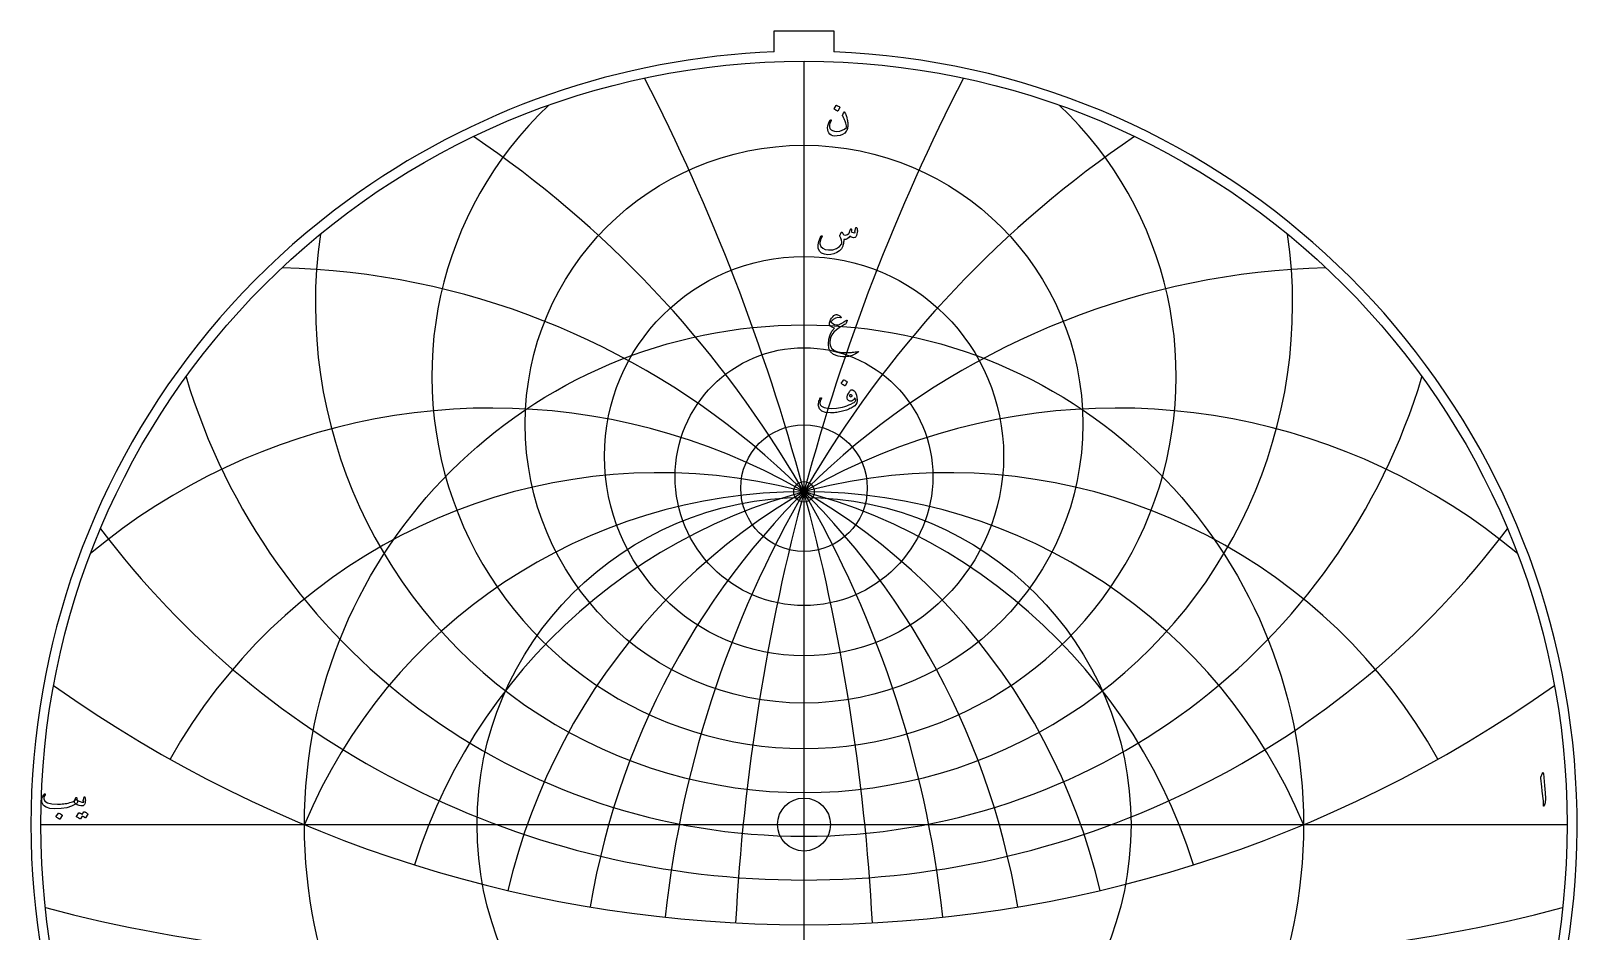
# Model space of a CAD drawing. Header units: millimetres. Extents: x -40.9 to 40.8, y -40.9 to 41.9.
# Drawn here: x -40.9 to 40.8, y -5.6 to 41.9 of the extents above; entities that cross this region are included whole.
import ezdxf

# ---------------------------------------------------------------- set-up
doc = ezdxf.new("R2010")
doc.units = ezdxf.units.MM
for name, color, linetype in [('CUT_INNER', 6, 'Continuous'), ('CUT_OUTER', 1, 'Continuous'), ('ENGRAVE', 7, 'Continuous'), ('ENGRAVE_FINE', 8, 'Continuous'), ('TEXT', 5, 'Continuous')]:
    doc.layers.add(name, color=color, linetype=linetype)

msp = doc.modelspace()

# ---------------------------------------------------------------- linework, layer by layer
at = {"layer": 'CUT_INNER'}
msp.add_circle((0, 0), 1.4, dxfattribs=at)
at = {"layer": 'CUT_OUTER'}
for points in [[(-1.575, 41.93), (1.575, 41.93), (1.575, 40.8195)], [(-1.575, 40.8195), (-1.575, 41.93)]]:
    msp.add_lwpolyline(points, dxfattribs=at)
for centre, radius, start, end in [((-0.0002, -0.0001), 40.85, 126.210603, 87.790069), ((-0.0008, 0.0016), 40.8482, 92.208545, 126.211308)]:
    msp.add_arc(centre, radius, start, end, dxfattribs=at)
at = {"layer": 'ENGRAVE'}
for points in [[(0, -40.325), (0, 40.325)], [(-40.325, 0), (40.325, 0)]]:
    msp.add_lwpolyline(points, dxfattribs=at)
for centre, radius in [((0, 0), 40.325), ((0, 21.1545), 14.736), ((0, 19.4643), 10.5468), ((0, 0), 26.3963), ((0, 18.3822), 6.8133), ((0, 17.7769), 3.3453), ((0, 17.582), 0.54), ((0, 0), 17.2788)]:
    msp.add_circle(centre, radius, dxfattribs=at)
for centre, radius, start, end in [((0, 23.6905), 19.667, 133.308274, 46.691726), ((0, 27.5112), 25.8196, 171.801476, 8.198524), ((0, 33.4862), 34.1006, 196.747137, 343.252863), ((0, -11.0238), 28.6058, 22.666667, 157.333333), ((0, -11.0238), 28.6058, 22.666667, 157.333333), ((0, 43.572), 46.5018, 216.93035, 323.06965), ((0, 63.2057), 68.4962, 234.630118, 305.369882), ((-19.597, 73.1369), 80.1861, 255.195978, 272.703358), ((19.597, 73.1369), 80.1861, 267.296642, 284.804022)]:
    msp.add_arc(centre, radius, start, end, dxfattribs=at)
at = {"layer": 'ENGRAVE_FINE'}
for centre, radius, start, end in [((-106.7581, -11.0238), 110.5242, 3.02296, 27.164204), ((-106.7581, -11.0238), 110.5242, 3.02296, 27.164204), ((106.7581, -11.0238), 110.5242, 152.835796, 176.97704), ((106.7581, -11.0238), 110.5242, 152.835796, 176.97704), ((-49.5466, -11.0238), 57.2115, 6.14808, 55.892342), ((-49.5466, -11.0238), 57.2115, 6.14808, 55.892342), ((49.5466, -11.0238), 57.2115, 124.107658, 173.85192), ((49.5466, -11.0238), 57.2115, 124.107658, 173.85192), ((-28.6058, -11.0238), 40.4546, 9.491473, 88.548033), ((-28.6058, -11.0238), 40.4546, 9.491473, 88.548033), ((28.6058, -11.0238), 40.4546, 91.451967, 170.508527), ((28.6058, -11.0238), 40.4546, 91.451967, 170.508527), ((-16.5155, -11.0238), 33.0311, 13.201285, 129.882553), ((-16.5155, -11.0238), 33.0311, 13.201285, 129.882553), ((16.5155, -11.0238), 33.0311, 50.117447, 166.798715), ((16.5155, -11.0238), 33.0311, 50.117447, 166.798715), ((-7.6649, -11.0238), 29.6149, 17.48619, 150.722944), ((-7.6649, -11.0238), 29.6149, 17.48619, 150.722944), ((7.6649, -11.0238), 29.6149, 29.277056, 162.51381), ((7.6649, -11.0238), 29.6149, 29.277056, 162.51381)]:
    msp.add_arc(centre, radius, start, end, dxfattribs=at)
at = {"layer": 'TEXT'}
for points in [[(2.1461, 37.6357), (2.1661, 37.5953), (2.1856, 37.5531), (2.2044, 37.5091), (2.2227, 37.4633), (2.2401, 37.4154), (2.2562, 37.3651), (2.2712, 37.3124), (2.285, 37.2573), (2.2968, 37.2024), (2.3059, 37.148), (2.3124, 37.094), (2.3161, 37.0405), (2.3172, 36.9873), (2.3155, 36.9342), (2.3112, 36.8813), (2.3041, 36.8286), (2.2925, 36.7732), (2.2766, 36.722), (2.2565, 36.675), (2.2323, 36.6322), (2.1498, 36.5347), (2.0413, 36.4603), (1.9067, 36.409), (1.7461, 36.3807), (1.6299, 36.3778), (1.5281, 36.3932), (1.4407, 36.4269), (1.3676, 36.4789), (1.3127, 36.5456), (1.2748, 36.6238), (1.254, 36.7133), (1.2503, 36.8142), (1.2639, 36.9211), (1.2928, 37.0238), (1.3369, 37.1223), (1.3964, 37.2166), (1.4058, 37.2273), (1.4149, 37.2333), (1.4238, 37.2345), (1.4323, 37.2309), (1.4402, 37.2235), (1.4425, 37.213), (1.439, 37.1995), (1.4299, 37.183), (1.3706, 37.0643), (1.3413, 36.9573), (1.3419, 36.8619), (1.3724, 36.7783), (1.4283, 36.7112), (1.5072, 36.6633), (1.6091, 36.6345), (1.7341, 36.625), (1.8851, 36.6398), (2.0197, 36.6795), (2.1378, 36.744), (2.2395, 36.8333), (2.2416, 36.8365), (2.2431, 36.8411), (2.244, 36.8473), (2.2443, 36.8549), (2.2408, 36.9149), (2.2281, 36.9848), (2.2061, 37.0646), (2.1748, 37.1543), (2.1571, 37.1994), (2.1401, 37.2414), (2.1236, 37.2803), (2.1077, 37.316), (2.0923, 37.3484), (2.0772, 37.3773), (2.0624, 37.4029), (2.0479, 37.425), (2.041, 37.4365), (2.0371, 37.4471), (2.0362, 37.4568), (2.0383, 37.4657), (2.1101, 37.6429), (2.1169, 37.6532), (2.1251, 37.6555), (2.1348, 37.6496), (2.1461, 37.6357)], [(1.703, 37.995), (1.706, 37.998), (1.7101, 37.9998), (1.7155, 38.0004), (1.7221, 37.9998), (1.7687, 37.9809), (1.8125, 37.9579), (1.8537, 37.9306), (1.8922, 37.8992), (1.8959, 37.8944), (1.8976, 37.8896), (1.8971, 37.8848), (1.8946, 37.88), (1.782, 37.698), (1.7778, 37.6937), (1.7724, 37.6926), (1.7658, 37.6949), (1.758, 37.7004), (1.7513, 37.7052), (1.7407, 37.7124), (1.7262, 37.722), (1.7077, 37.7339), (1.6851, 37.7483), (1.6581, 37.7651), (1.6265, 37.7842), (1.5904, 37.8058), (1.5856, 37.8094), (1.5832, 37.813), (1.5832, 37.8166), (1.5856, 37.8202)], [(2.7329, 31.524), (2.7371, 31.5345), (2.7425, 31.542), (2.749, 31.5465), (2.7568, 31.548), (2.7669, 31.5468), (2.7754, 31.5432), (2.7824, 31.5372), (2.788, 31.5288), (2.8016, 31.4989), (2.8113, 31.4617), (2.8172, 31.4174), (2.8191, 31.3659), (2.8139, 31.2818), (2.7981, 31.2019), (2.772, 31.1261), (2.7353, 31.0546), (2.7227, 31.0373), (2.7089, 31.024), (2.694, 31.0146), (2.6778, 31.0091), (2.6193, 31.0053), (2.5562, 31.0156), (2.4887, 31.04), (2.4167, 31.0785), (2.3561, 30.9954), (2.2844, 30.9402), (2.2016, 30.9128), (2.1077, 30.9132), (2.1047, 30.8627), (2.1003, 30.8141), (2.0945, 30.7675), (2.0874, 30.7228), (2.0789, 30.6798), (2.0691, 30.6381), (2.058, 30.5978), (2.0455, 30.5588), (2.0164, 30.4884), (1.9772, 30.4234), (1.9278, 30.3639), (1.8682, 30.3097), (1.7289, 30.2169), (1.5814, 30.1516), (1.4259, 30.1139), (1.2622, 30.1037), (1.078, 30.1287), (0.9323, 30.1941), (0.8253, 30.2999), (0.7569, 30.4462), (0.7476, 30.4989), (0.7461, 30.5612), (0.7524, 30.633), (0.7665, 30.7144), (0.7891, 30.8037), (0.8209, 30.8965), (0.8621, 30.9929), (0.9126, 31.0929), (0.9166, 31.0992), (0.9215, 31.1037), (0.9274, 31.1064), (0.9341, 31.1073), (0.9408, 31.1067), (0.9467, 31.1049), (0.9516, 31.1019), (0.9557, 31.0977), (0.9584, 31.0915), (0.9593, 31.0851), (0.9584, 31.0784), (0.9557, 31.0713), (0.8916, 30.9382), (0.8503, 30.8288), (0.8317, 30.743), (0.8359, 30.6809), (0.8964, 30.5439), (0.9916, 30.4444), (1.1215, 30.3823), (1.2862, 30.3576), (1.5164, 30.3722), (1.7113, 30.4306), (1.8709, 30.5327), (1.9952, 30.6785), (1.9947, 30.7746), (1.979, 30.8761), (1.948, 30.983), (1.9018, 31.0953), (1.8959, 31.1067), (1.8928, 31.1168), (1.8923, 31.1258), (1.8946, 31.1336), (1.9074, 31.1603), (1.9197, 31.1854), (1.9314, 31.2088), (1.9425, 31.2306), (1.953, 31.2504), (1.9628, 31.268), (1.9721, 31.2834), (1.9808, 31.2965), (1.9857, 31.302), (1.991, 31.3043), (1.9965, 31.3032), (2.0024, 31.2989), (2.0053, 31.2956), (2.0095, 31.2905), (2.0149, 31.2836), (2.0215, 31.2749), (2.029, 31.2644), (2.0371, 31.2522), (2.0458, 31.2381), (2.055, 31.2222), (2.0739, 31.1917), (2.0898, 31.1695), (2.1027, 31.1558), (2.1125, 31.1504), (2.1748, 31.1451), (2.2371, 31.1558), (2.2994, 31.1823), (2.3616, 31.2246), (2.3842, 31.2528), (2.4065, 31.2989), (2.4285, 31.3629), (2.4503, 31.445), (2.4523, 31.4528), (2.4562, 31.4593), (2.4619, 31.4647), (2.4694, 31.4689), (2.4764, 31.4716), (2.4832, 31.4725), (2.4896, 31.4716), (2.4958, 31.4689), (2.5049, 31.454), (2.5083, 31.4258), (2.5061, 31.3845), (2.4982, 31.33), (2.5465, 31.3004), (2.5982, 31.2809), (2.6531, 31.2716), (2.7113, 31.2725), (2.7106, 31.29), (2.7083, 31.3043), (2.7046, 31.3152), (2.6993, 31.3228), (2.6934, 31.33), (2.6898, 31.3372), (2.6886, 31.3444), (2.6898, 31.3516)], [(1.6551, 26.9384), (1.6926, 26.9486), (1.7335, 26.948), (1.7777, 26.9366), (1.8251, 26.9144), (1.8493, 26.9), (1.8715, 26.8854), (1.8918, 26.8706), (1.9101, 26.8558), (1.9265, 26.8409), (1.941, 26.8261), (1.9535, 26.8115), (1.964, 26.7971), (1.9711, 26.783), (1.9682, 26.7743), (1.9555, 26.771), (1.9329, 26.7731), (1.7896, 26.7827), (1.6569, 26.7516), (1.5345, 26.6797), (1.4227, 26.5671), (1.4196, 26.5598), (1.4197, 26.5522), (1.4232, 26.5442), (1.4299, 26.536), (1.5173, 26.4704), (1.6119, 26.427), (1.7137, 26.4058), (1.8227, 26.4067), (1.8423, 26.4106), (1.8676, 26.4198), (1.8986, 26.4345), (1.9353, 26.4546), (2.0021, 26.4953), (2.061, 26.5312), (2.1122, 26.5623), (2.1556, 26.5887), (2.1913, 26.6102), (2.2191, 26.627), (2.2392, 26.639), (2.2515, 26.6462), (2.269, 26.6517), (2.2784, 26.6468), (2.2797, 26.6314), (2.273, 26.6055), (2.2471, 26.5375), (2.2245, 26.4869), (2.2052, 26.4537), (2.1892, 26.4378), (2.1399, 26.4144), (2.0877, 26.3872), (2.0327, 26.3563), (1.9748, 26.3216), (1.9141, 26.2832), (1.8506, 26.2411), (1.7842, 26.1952), (1.7149, 26.1456), (1.576, 26.0224), (1.4706, 25.8779), (1.3988, 25.7122), (1.3605, 25.5252), (1.3587, 25.4234), (1.3748, 25.3288), (1.409, 25.2414), (1.461, 25.1612), (1.5911, 25.0537), (1.7826, 24.9803), (2.0354, 24.9411), (2.3497, 24.936), (2.3982, 24.939), (2.4505, 24.9432), (2.5066, 24.9486), (2.5664, 24.9552), (2.6298, 24.9631), (2.6967, 24.9726), (2.7669, 24.9835), (2.8407, 24.9959), (2.8534, 24.9973), (2.8628, 24.9965), (2.869, 24.9937), (2.8718, 24.9887), (2.86, 24.9645), (2.8125, 24.9276), (2.7294, 24.8782), (2.6107, 24.8163), (2.5386, 24.7823), (2.4754, 24.757), (2.4212, 24.7404), (2.376, 24.7324), (2.2077, 24.7199), (2.055, 24.7181), (1.9179, 24.7271), (1.7964, 24.7468), (1.567, 24.8323), (1.406, 24.969), (1.3131, 25.1568), (1.2886, 25.3959), (1.3158, 25.6469), (1.3784, 25.8683), (1.4763, 26.0601), (1.6095, 26.2222), (1.523, 26.2609), (1.4527, 26.3001), (1.3985, 26.3399), (1.3605, 26.3803), (1.3501, 26.3966), (1.3431, 26.4144), (1.3393, 26.4338), (1.3389, 26.4546), (1.3471, 26.5105), (1.3599, 26.5635), (1.3771, 26.6135), (1.3988, 26.6605), (1.4561, 26.7552), (1.5179, 26.833), (1.5842, 26.8941), (1.6551, 26.9384)], [(2.5113, 22.9729), (2.5591, 22.9763), (2.6065, 22.9579), (2.6537, 22.9177), (2.7005, 22.8555), (2.7423, 22.7747), (2.7742, 22.6783), (2.7962, 22.5663), (2.8083, 22.4388), (2.8097, 22.3925), (2.8065, 22.3496), (2.7989, 22.3099), (2.7868, 22.2735), (2.744, 22.2009), (2.6802, 22.1316), (2.5955, 22.0656), (2.4898, 22.0029), (2.4301, 21.9737), (2.3685, 21.9463), (2.305, 21.9204), (2.2395, 21.8963), (2.1719, 21.8737), (2.1021, 21.8529), (2.03, 21.8336), (1.9556, 21.816), (1.881, 21.8002), (1.808, 21.7864), (1.7367, 21.7745), (1.667, 21.7645), (1.5988, 21.7567), (1.532, 21.7511), (1.4665, 21.7477), (1.4024, 21.7466), (1.1349, 21.7683), (0.9383, 21.8382), (0.8127, 21.9563), (0.7581, 22.1226), (0.7564, 22.1612), (0.7587, 22.2052), (0.7648, 22.2546), (0.7748, 22.3094), (0.7912, 22.3696), (0.8138, 22.428), (0.8426, 22.4846), (0.8778, 22.5394), (0.8831, 22.5457), (0.8892, 22.5502), (0.8962, 22.5528), (0.9042, 22.5537), (0.9118, 22.5527), (0.9179, 22.5496), (0.9226, 22.5443), (0.9257, 22.537), (0.9272, 22.5289), (0.9269, 22.5214), (0.9248, 22.5145), (0.9209, 22.5082), (0.8563, 22.381), (0.8347, 22.2723), (0.8563, 22.1822), (0.9209, 22.1106), (1.0636, 22.0361), (1.2425, 21.9921), (1.4576, 21.9786), (1.7089, 21.9957), (1.8192, 22.0115), (1.9296, 22.0328), (2.0402, 22.0594), (2.1509, 22.0915), (2.2616, 22.1289), (2.3721, 22.1717), (2.4825, 22.2199), (2.5928, 22.2735), (2.6514, 22.3072), (2.6958, 22.3436), (2.7257, 22.3826), (2.7413, 22.4244), (2.7329, 22.4531), (2.7197, 22.4795), (2.7017, 22.5034), (2.679, 22.525), (2.6763, 22.5261), (2.673, 22.5244), (2.6691, 22.5201), (2.6646, 22.513), (2.6302, 22.4576), (2.5916, 22.416), (2.5488, 22.3882), (2.5017, 22.3741), (2.4158, 22.3729), (2.3497, 22.3981), (2.3032, 22.4496), (2.2766, 22.5274), (2.277, 22.5961), (2.3, 22.6801), (2.3453, 22.7793), (2.4131, 22.8939), (2.4345, 22.9222), (2.458, 22.9448), (2.4836, 22.9617), (2.5113, 22.9729)], [(2.0874, 23.4855), (2.0904, 23.4885), (2.0946, 23.4903), (2.1, 23.4909), (2.1065, 23.4903), (2.1531, 23.4714), (2.197, 23.4483), (2.2381, 23.4211), (2.2766, 23.3897), (2.2803, 23.3849), (2.282, 23.3801), (2.2815, 23.3753), (2.279, 23.3705), (2.1664, 23.1885), (2.1622, 23.1841), (2.1568, 23.1831), (2.1503, 23.1853), (2.1425, 23.1909), (2.1357, 23.1956), (2.1251, 23.2028), (2.1106, 23.2124), (2.0922, 23.2244), (2.0696, 23.2388), (2.0425, 23.2555), (2.0109, 23.2747), (1.9748, 23.2962), (1.97, 23.2998), (1.9676, 23.3034), (1.9676, 23.307), (1.97, 23.3106)], [(2.5377, 22.6352), (2.5465, 22.646), (2.5491, 22.6567), (2.5453, 22.6675), (2.5353, 22.6783), (2.4946, 22.7043), (2.4586, 22.7106), (2.4275, 22.6972), (2.4011, 22.6639), (2.3977, 22.6537), (2.397, 22.6448), (2.3989, 22.637), (2.4035, 22.6304), (2.4371, 22.6091), (2.4706, 22.6028), (2.5041, 22.6115), (2.5377, 22.6352)], [(39.0077, 2.6886), (39.0321, 2.7358), (39.0517, 2.7524), (39.0666, 2.7384), (39.0766, 2.6937), (39.1354, 2.0677), (39.1704, 1.6835), (39.1782, 1.3766), (39.1589, 1.147), (39.1124, 0.9947), (39.104, 0.9822), (39.0964, 0.9755), (39.0899, 0.9746), (39.0843, 0.9794), (39.0798, 0.9869), (39.0766, 0.9966), (39.0747, 1.0086), (39.0741, 1.0228), (39.0741, 1.1335), (39.069, 1.2508), (39.0588, 1.3749), (39.0434, 1.5057), (39.0401, 1.5398), (39.03, 1.6321), (39.0133, 1.7825), (38.9898, 1.9911), (38.9336, 2.4535), (38.9323, 2.4781), (38.9336, 2.5008), (38.9374, 2.5215), (38.9438, 2.5404)], [(-38.4328, 1.314), (-38.4304, 1.3128), (-38.428, 1.3115), (-38.4259, 1.3102), (-38.4239, 1.3089), (-38.4219, 1.3075), (-38.4197, 1.3057), (-38.4174, 1.3037), (-38.4149, 1.3013), (-38.3943, 1.277), (-38.3862, 1.2425), (-38.3905, 1.1978), (-38.4073, 1.1429), (-38.4228, 1.1095), (-38.4386, 1.0886), (-38.4547, 1.0801), (-38.4712, 1.0841), (-38.4795, 1.0881), (-38.4865, 1.0899), (-38.4922, 1.0894), (-38.4967, 1.0867), (-38.7062, 0.972), (-38.9566, 0.8912), (-39.2478, 0.8443), (-39.58, 0.8312), (-39.8485, 0.8542), (-40.0513, 0.9155), (-40.1883, 1.0151), (-40.2595, 1.1531), (-40.2706, 1.2182), (-40.273, 1.2834), (-40.2667, 1.3485), (-40.2519, 1.4137), (-40.2316, 1.4713), (-40.2065, 1.5242), (-40.1767, 1.5722), (-40.142, 1.6155), (-40.1355, 1.6209), (-40.1286, 1.6245), (-40.1214, 1.6261), (-40.1139, 1.6257), (-40.1069, 1.6227), (-40.1011, 1.6187), (-40.0967, 1.6138), (-40.0935, 1.6079), (-40.092, 1.6021), (-40.0928, 1.5951), (-40.0959, 1.5868), (-40.1011, 1.5772), (-40.1382, 1.5229), (-40.1625, 1.4699), (-40.174, 1.4182), (-40.1727, 1.3677), (-40.112, 1.2412), (-39.9708, 1.1505), (-39.7492, 1.0956), (-39.4471, 1.0764), (-39.3641, 1.0777), (-39.2814, 1.0816), (-39.1987, 1.0879), (-39.1162, 1.0969), (-39.0344, 1.1084), (-38.9537, 1.1224), (-38.8741, 1.139), (-38.7956, 1.1582), (-38.7195, 1.1799), (-38.657, 1.2016), (-38.6083, 1.2234), (-38.5733, 1.2451), (-38.5599, 1.2566), (-38.5475, 1.2706), (-38.5362, 1.2872), (-38.5261, 1.3064), (-38.5166, 1.3278), (-38.5072, 1.3511), (-38.4981, 1.3763), (-38.489, 1.4035), (-38.4855, 1.4118), (-38.4801, 1.4188), (-38.4727, 1.4245), (-38.4635, 1.429), (-38.4536, 1.4314), (-38.4443, 1.4309), (-38.4357, 1.4276), (-38.4277, 1.4214), (-38.4213, 1.4127), (-38.4175, 1.4022), (-38.4162, 1.3897), (-38.4175, 1.3754)], [(-38.5095, 1.1097), (-38.5373, 1.136), (-38.5516, 1.1691), (-38.5526, 1.2088), (-38.5401, 1.2553), (-38.5131, 1.297), (-38.4884, 1.3224), (-38.4659, 1.3315), (-38.4456, 1.3243), (-38.3498, 1.2609), (-38.254, 1.2163), (-38.1582, 1.1906), (-38.0624, 1.1838), (-38.059, 1.1844), (-38.0566, 1.1863), (-38.0552, 1.1895), (-38.0547, 1.194), (-38.0571, 1.2024), (-38.0643, 1.215), (-38.0763, 1.2318), (-38.093, 1.2527), (-38.0962, 1.2591), (-38.0981, 1.2655), (-38.0988, 1.2719), (-38.0981, 1.2783), (-38.0368, 1.4546), (-38.034, 1.4613), (-38.0304, 1.4661), (-38.0263, 1.4689), (-38.0215, 1.4699), (-38.0167, 1.4691), (-38.0126, 1.4667), (-38.009, 1.4627), (-38.0062, 1.4571), (-37.987, 1.3998), (-37.9755, 1.3428), (-37.9717, 1.2861), (-37.9755, 1.2297), (-37.988, 1.1596), (-38.0049, 1.1026), (-38.0263, 1.0587), (-38.0522, 1.0279), (-38.0718, 1.011), (-38.0898, 0.9985), (-38.1063, 0.9905), (-38.1211, 0.987), (-38.2067, 0.9851), (-38.3, 1.0049), (-38.4009, 1.0464), (-38.5095, 1.1097)], [(-39.4011, 0.6038), (-39.3979, 0.607), (-39.3934, 0.6089), (-39.3877, 0.6096), (-39.3807, 0.6089), (-39.331, 0.5888), (-39.2842, 0.5642), (-39.2403, 0.5351), (-39.1993, 0.5016), (-39.1953, 0.4965), (-39.1935, 0.4914), (-39.194, 0.4863), (-39.1967, 0.4812), (-39.3168, 0.287), (-39.3213, 0.2824), (-39.327, 0.2813), (-39.334, 0.2836), (-39.3424, 0.2896), (-39.3495, 0.2947), (-39.3609, 0.3023), (-39.3764, 0.3126), (-39.396, 0.3253), (-39.4201, 0.3407), (-39.449, 0.3585), (-39.4827, 0.379), (-39.5212, 0.402), (-39.5263, 0.4058), (-39.5289, 0.4096), (-39.5289, 0.4135), (-39.5263, 0.4173)], [(-38.0547, 0.6753), (-38.0515, 0.6785), (-38.047, 0.6804), (-38.0413, 0.6811), (-38.0343, 0.6804), (-38.0091, 0.671), (-37.9848, 0.6606), (-37.9612, 0.6493), (-37.9385, 0.637), (-37.9164, 0.6236), (-37.8947, 0.6089), (-37.8736, 0.5929), (-37.8529, 0.5757), (-37.8489, 0.5704), (-37.8471, 0.5648), (-37.8476, 0.5589), (-37.8503, 0.5527), (-37.973, 0.3585), (-37.9763, 0.356), (-37.9813, 0.356), (-37.9878, 0.3585), (-37.996, 0.3636), (-38.0015, 0.3684), (-38.0106, 0.3748), (-38.0233, 0.383), (-38.0394, 0.393), (-38.0592, 0.4049), (-38.0828, 0.4189), (-38.1103, 0.4349), (-38.1416, 0.4531), (-38.2387, 0.3023), (-38.2431, 0.2977), (-38.2489, 0.2966), (-38.2559, 0.299), (-38.2642, 0.3049), (-38.2714, 0.31), (-38.2827, 0.3177), (-38.2982, 0.3279), (-38.3179, 0.3407), (-38.342, 0.356), (-38.3709, 0.3739), (-38.4046, 0.3943), (-38.443, 0.4173), (-38.447, 0.4211), (-38.4488, 0.425), (-38.4483, 0.4288), (-38.4456, 0.4326), (-38.3204, 0.6191), (-38.3172, 0.6223), (-38.3128, 0.6242), (-38.307, 0.6249), (-38.3, 0.6242), (-38.2786, 0.6173), (-38.2578, 0.6092), (-38.2377, 0.6001), (-38.2182, 0.5898), (-38.1994, 0.5785), (-38.1812, 0.5664), (-38.1636, 0.5536), (-38.1467, 0.5399)]]:
    msp.add_lwpolyline(points, close=True, dxfattribs=at)

doc.saveas('drawing.dxf')
